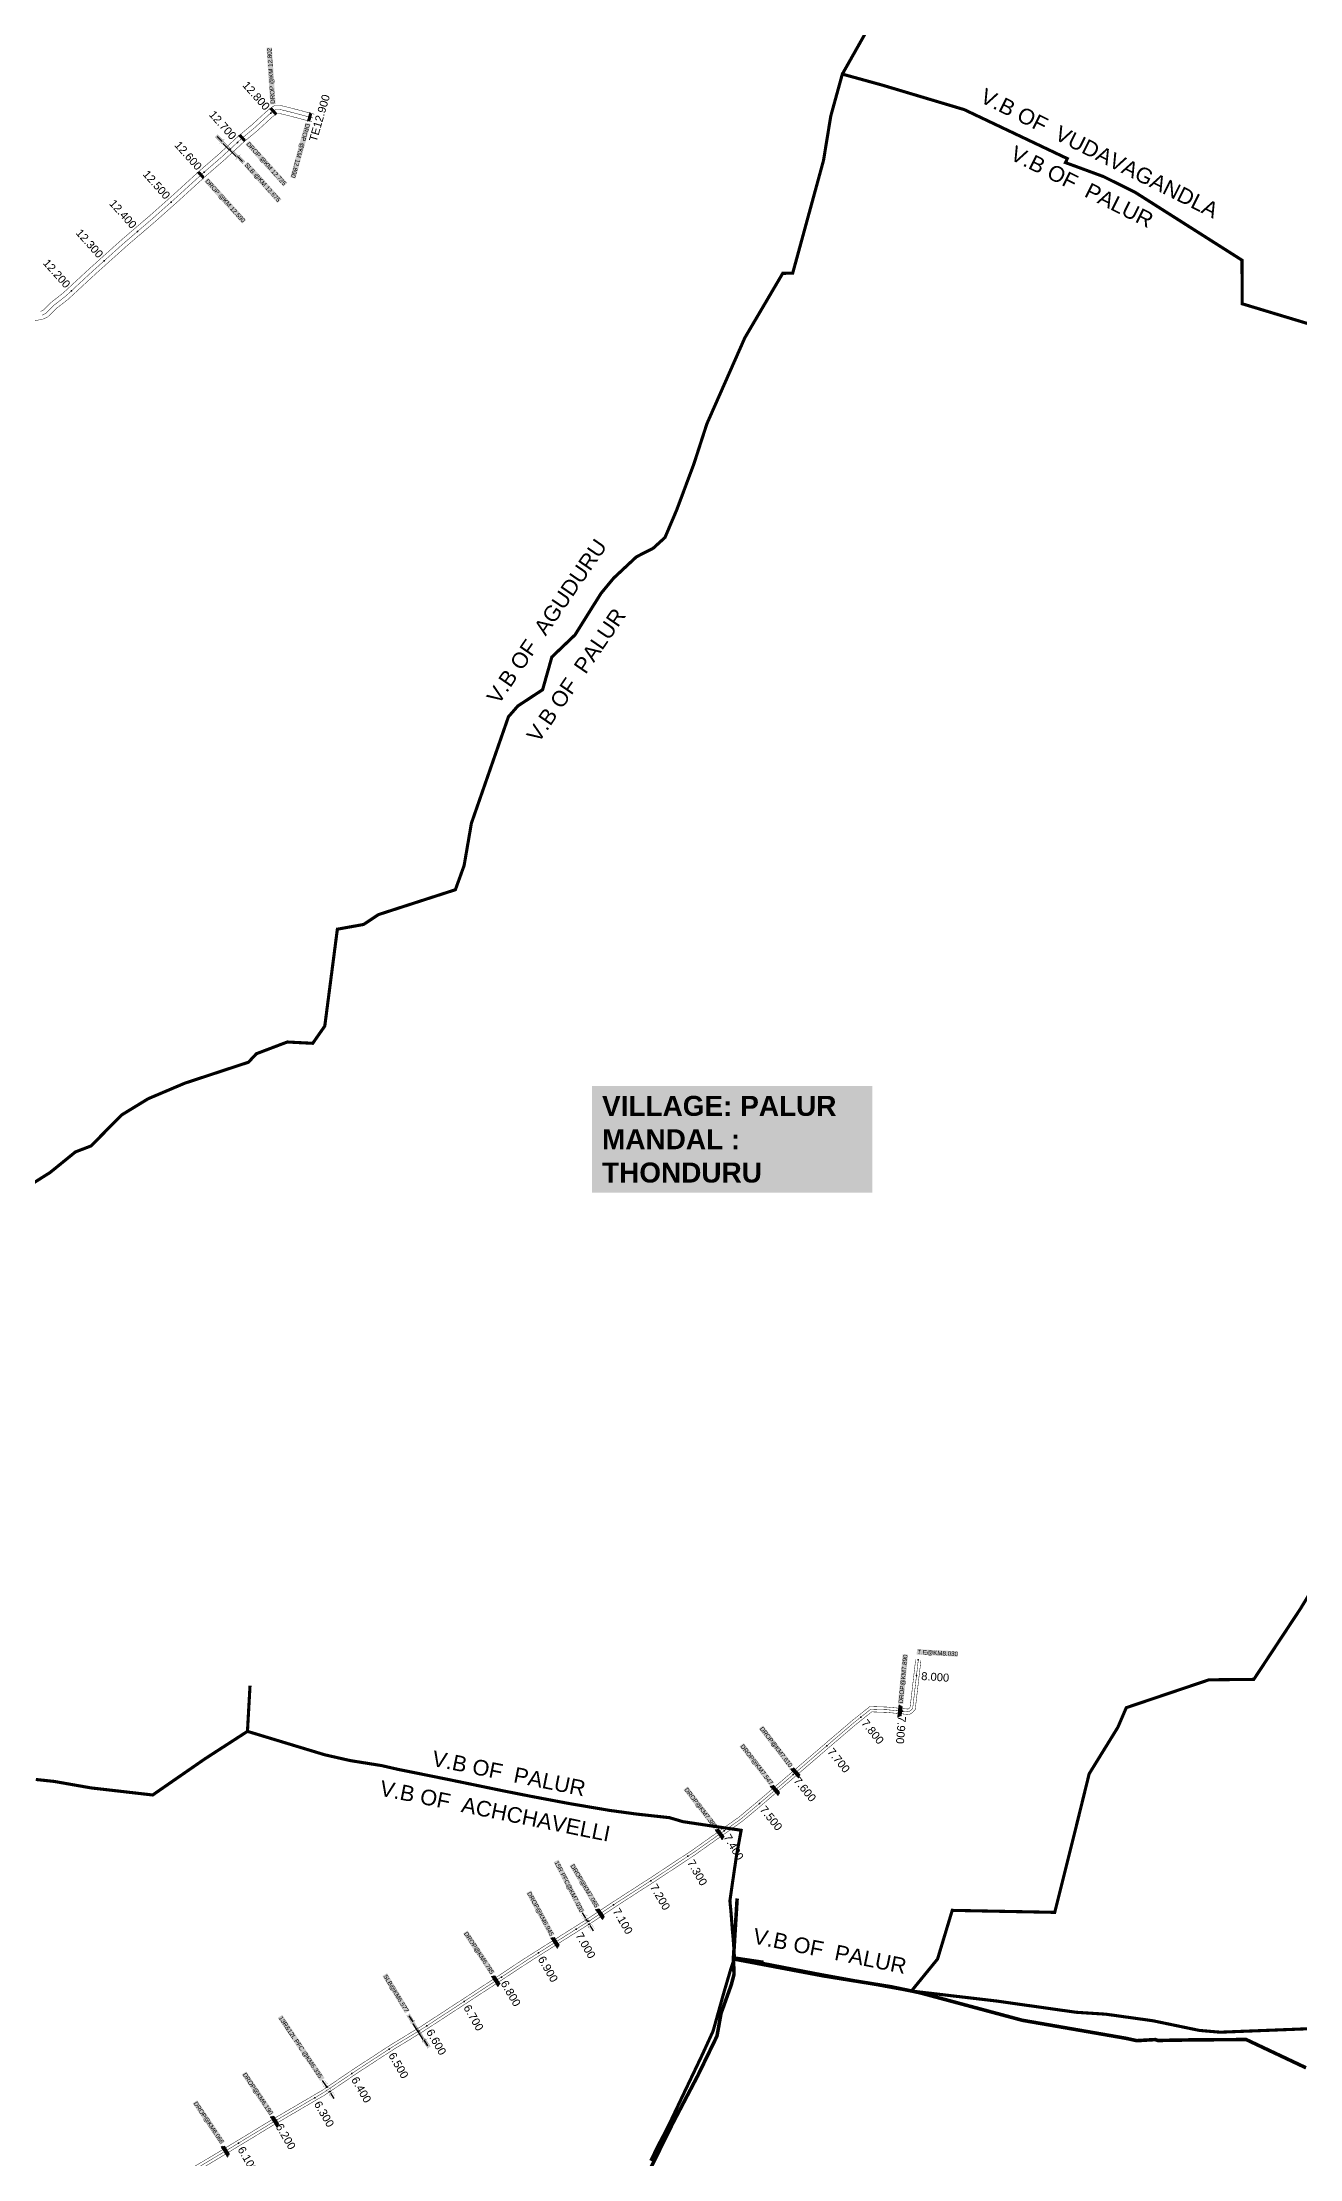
# Model space of a CAD drawing. Header units: inches. Extents: x 174104 to 230935, y 1583276 to 1631460.
# Drawn here: x 208681 to 211510, y 1603101 to 1607862 of the extents above; entities that cross this region are included whole.
import ezdxf
from ezdxf.enums import TextEntityAlignment as Align

# ---------------------------------------------------------------- set-up
doc = ezdxf.new("R2010")
doc.units = ezdxf.units.IN
doc.header["$LTSCALE"] = 15
doc.header["$MEASUREMENT"] = 0
for name, pattern in [('ACAD_ISO02W100', [15, 12, -3]), ('DASHED2', [0.375, 0.25, -0.125]), ('HIDDEN2', [0.1875, 0.125, -0.0625])]:
    doc.linetypes.add(name, pattern=pattern)
for name, color, linetype in [('CANAL1', 7, 'Continuous'), ('CSMark', 72, 'Continuous'), ('STRUCTURE', 5, 'Continuous'), ('TEXT', 1, 'Continuous'), ('text2', 7, 'Continuous'), ('VB', 72, 'Continuous'), ('VILLAGE BOUNDRY', 5, 'Continuous')]:
    doc.layers.add(name, color=color, linetype=linetype)
doc.styles.get("Standard").update_dxf_attribs({"font": 'arial.ttf'})
doc.dimstyles.get("Standard").update_dxf_attribs({"dimtxt": 0.18, "dimasz": 0.18, "dimexe": 0.18, "dimexo": 0.0625, "dimgap": 0.09, "dimtad": 0, "dimtih": 1, "dimtoh": 1, "dimdec": 4, "dimzin": 0, "dimdsep": 46, "dimtxsty": 'Standard', "dimcen": 0.09, "dimadec": 0, "dimazin": 0, "dimtfac": 1, "dimtdec": 4, "dimtofl": 0, "dimtmove": 0, "dimatfit": 3, "dimfxl": 1, "dimtolj": 1, "dimtzin": 0, "dimarcsym": 0})

# ---------------------------------------------------------------- blocks, each defined once
blk = doc.blocks.new('DROP')
h = blk.add_hatch()
h.set_pattern_fill('ANSI31', color=1, scale=10, angle=45)
h.set_pattern_definition([(90, (-324.4107, -25.7687), (-1.25, 0), [])])
h.paths.add_polyline_path([(-9.9, -4.3), (-13.8, 4.1), (13.8, 4.1), (10.2, -4.3)])
at = {"layer": 'STRUCTURE', "color": 5, "const_width": 0.49}
blk.add_lwpolyline([(-9.9, -4.3), (-13.8, 4.1), (13.8, 4.1), (10.2, -4.3), (-9.9, -4.3)], dxfattribs=at)
at = {"layer": 'STRUCTURE', "color": 5}
blk.add_circle((0, 0), 1.33, dxfattribs=at)
blk = doc.blocks.new('SLB')
at = {"layer": 'STRUCTURE'}
h = blk.add_hatch(dxfattribs=at)
h.set_pattern_fill('DOTS', color=6, scale=20, angle=320.37225, style=0)
h.set_pattern_definition([(320.372247934, (-159.4327, -72.9564), (1.2786241598, 0.5641323054), [0, -1.25])])
h.paths.add_polyline_path([(769699.5, 1706871.1), (769699.5, 1706861.1), (769729.1, 1706861.1), (769732.1, 1706863.1), (769792.1, 1706863.1), (769795.1, 1706861.1), (769824.7, 1706861.1), (769824.7, 1706871.1), (769795.1, 1706871.1), (769792.1, 1706869.1), (769732.1, 1706869.1), (769729.1, 1706871.1)])
at = {"layer": 'STRUCTURE', "color": 6, "linetype": 'ACAD_ISO02W100', "ltscale": 0.5, "const_width": 0.5}
for points in [[(769699.5, 1706871.1), (769729.1, 1706871.1)], [(769699.5, 1706861.1), (769729.1, 1706861.1)], [(769795.1, 1706871.1), (769824.7, 1706871.1)], [(769795.1, 1706861.1), (769824.7, 1706861.1)]]:
    blk.add_lwpolyline(points, dxfattribs=at)
at = {"layer": 'STRUCTURE', "color": 6, "const_width": 0.628}
for points in [[(769726.1, 1706877.1), (769726.1, 1706873.1), (769732.1, 1706869.1), (769792.1, 1706869.1), (769798.1, 1706873.1), (769798.1, 1706877.1)], [(769726.1, 1706855.1), (769726.1, 1706859.1), (769732.1, 1706863.1), (769792.1, 1706863.1), (769798.1, 1706859.1), (769798.1, 1706855.1)]]:
    blk.add_lwpolyline(points, dxfattribs=at)
at = {"layer": 'STRUCTURE', "color": 6}
blk.add_lwpolyline([(769732.1, 1706863.1), (769792.1, 1706863.1)], dxfattribs=at)
blk.add_lwpolyline([(769732.1, 1706863.1), (769792.1, 1706863.1)], dxfattribs=at)
at = {"layer": 'STRUCTURE', "color": 0}
blk.add_circle((769762.1, 1706866.1), 1.24, dxfattribs=at)
for points in [[(769703.8, 1706866), (769726.7, 1706866)], [(769818.6, 1706865.8), (769795.7, 1706865.8)]]:
    blk.add_leader(points, dimstyle='Standard', override={"dimasz": 10, "dimgap": 0.09, "dimtad": 0}, dxfattribs=at)
blk = doc.blocks.new('1INLET')
at = {"layer": 'STRUCTURE', "color": 190}
for points, const_width in [([(9.4, 10.1), (9.4, 7.3), (5.2, 4.5), (0, 4.5), (0, 4.5), (0, 4.5), (-5.2, 4.5), (-9.4, 7.3), (-9.4, 10.1)], 0.35), ([(0, -4.5), (0, 4.5)], 1.75), ([(7.3, 5.9), (22.7, 5.9)], 0.35), ([(-9.4, -10.1), (-9.4, -7.3), (-5.2, -4.5), (0, -4.5), (5.2, -4.5), (9.4, -7.3), (9.4, -10.1)], 0.35), ([(7.3, -5.9), (22.7, -5.9)], 0.35)]:
    blk.add_lwpolyline(points, dxfattribs=dict(at, const_width=const_width))
at = {"layer": 'STRUCTURE', "color": 0}
blk.add_circle((0, 0), 1.31, dxfattribs=at)
blk.add_leader([(26, 0.1), (5.6, 0)], dimstyle='Standard', override={"dimasz": 8, "dimgap": 0.09, "dimtad": 0}, dxfattribs=at)
blk = doc.blocks.new('1SLB')
at = {"layer": 'STRUCTURE'}
h = blk.add_hatch(dxfattribs=at)
h.set_pattern_fill('DOTS', color=6, scale=14, angle=320.3722, style=0)
h.set_pattern_definition([(320.372247934, (-538945.0768, -1194857.3203), (0.89503691186, 0.39489261377), [0, -0.875])])
h.paths.add_polyline_path([(-43.8, 3.5), (-43.8, -3.5), (-23.1, -3.5), (-21, -2.1), (21, -2.1), (23.1, -3.5), (43.8, -3.5), (43.8, 3.5), (23.1, 3.5), (21, 2.1), (-21, 2.1), (-23.1, 3.5)])
at = {"layer": 'STRUCTURE', "color": 6, "linetype": 'ACAD_ISO02W100', "ltscale": 0.5, "const_width": 0.35}
for points in [[(-43.8, 3.5), (-23.1, 3.5)], [(23.1, 3.5), (43.8, 3.5)], [(-43.8, -3.5), (-23.1, -3.5)], [(23.1, -3.5), (43.8, -3.5)]]:
    blk.add_lwpolyline(points, dxfattribs=at)
at = {"layer": 'STRUCTURE', "color": 6, "const_width": 0.44}
for points in [[(-25.2, 7.7), (-25.2, 4.9), (-21, 2.1), (21, 2.1), (25.2, 4.9), (25.2, 7.7)], [(-25.2, -7.7), (-25.2, -4.9), (-21, -2.1), (21, -2.1), (25.2, -4.9), (25.2, -7.7)]]:
    blk.add_lwpolyline(points, dxfattribs=at)
at = {"layer": 'STRUCTURE', "color": 6}
blk.add_lwpolyline([(-21, -2.1), (21, -2.1)], dxfattribs=at)
blk.add_lwpolyline([(-21, -2.1), (21, -2.1)], dxfattribs=at)
at = {"layer": 'STRUCTURE', "color": 0}
blk.add_circle((0, 0), 0.871, dxfattribs=at)
for points in [[(-40.8, 0), (-24.8, 0)], [(39.6, -0.2), (23.5, -0.2)]]:
    blk.add_leader(points, dimstyle='Standard', override={"dimasz": 10, "dimgap": 0.09, "dimtad": 0}, dxfattribs=at)

msp = doc.modelspace()

# ---------------------------------------------------------------- linework, layer by layer
at = {"layer": 'CANAL1', "color": 200, "const_width": 1}
for points in [[(208677.76385, 1607256.5482), (208683.15354, 1607259.0554), (208688.62768, 1607264.28147), (208701.60636, 1607277.06328), (208727.98775, 1607297.62331), (208788.4149, 1607353.5495), (208860.88142, 1607418.56561), (208924.71543, 1607473.18545), (208976.33144, 1607519.0873), (209024.76246, 1607563.27244), (209035.57073, 1607573.1612), (209078.77163, 1607610.51955), (209123.05974, 1607651.47468), (209153.03015, 1607676.36182), (209185.72693, 1607706.36399), (209196.09916, 1607714.74825), (209204.74219, 1607719.9463), (209215.80249, 1607719.86094), (209225.87084, 1607717.79202), (209254.57314, 1607710.50039), (209292.97306, 1607700.17)], [(208664.91744, 1607235.56942), (208683.43015, 1607239.3318), (208693.43646, 1607243.9866), (208701.15832, 1607251.35853), (208713.49364, 1607263.50672), (208739.65425, 1607283.89469), (208800.5391, 1607340.2445), (208872.74458, 1607405.02639), (208936.54857, 1607459.62055), (208988.37856, 1607505.7127), (209036.90354, 1607549.98356), (209047.53527, 1607559.7108), (209090.77237, 1607597.10045), (209134.92826, 1607637.93332), (209164.87185, 1607662.79818), (209197.48107, 1607692.72001), (209206.44484, 1607699.96575), (209209.67381, 1607701.9077), (209213.90351, 1607701.87506), (209221.84116, 1607700.24398), (209250.01886, 1607693.08561), (209288.29694, 1607682.788)], [(209002.03417, 1603070.40154), (209083.09995, 1603118.86294), (209192.77235, 1603185.49377), (209310.83398, 1603254.55502), (209386.39326, 1603305.57985), (209467.34088, 1603358.26966), (209530.34814, 1603396.48361), (209598.9201, 1603441.18417), (209690.50895, 1603501.06227), (209766.10001, 1603550.99074), (209829.25033, 1603590.95501), (209911.95692, 1603642.93668), (209966.64114, 1603679.36151), (210055.99989, 1603736.97115), (210143.61057, 1603794.89056), (210207.18974, 1603840.00433), (210248.18509, 1603869.02121), (210285.69913, 1603900.19193), (210370.36521, 1603972.57322), (210454.45138, 1604044.71008), (210502.76704, 1604085.93561), (210543.22886, 1604118.17925), (210581.42924, 1604116.90747), (210628.81165, 1604112.36892), (210631.18753, 1604113.79416), (210633.66992, 1604116.65012), (210646.03967, 1604223.6888)], [(209008.28983, 1603060.16046), (209089.29405, 1603108.58506), (209198.91765, 1603175.18623), (209317.22802, 1603244.39298), (209393.02474, 1603295.57815), (209473.72712, 1603348.10834), (209536.73786, 1603386.32439), (209605.4799, 1603431.13583), (209697.09905, 1603491.03373), (209772.61599, 1603540.91326), (209835.65167, 1603580.80499), (209918.47708, 1603632.86132), (209973.21886, 1603669.32449), (210062.56011, 1603726.92285), (210150.39343, 1603784.98944), (210214.12826, 1603830.21367), (210255.49691, 1603859.49479), (210293.43287, 1603891.01607), (210378.17079, 1603963.45878), (210462.25262, 1604035.59192), (210510.40296, 1604076.67639), (210547.24914, 1604106.03875), (210580.65676, 1604104.92653), (210631.59835, 1604100.04708), (210638.99447, 1604104.48384), (210645.16408, 1604111.58188), (210657.96033, 1604222.3112)]]:
    msp.add_lwpolyline(points, dxfattribs=at)
at = {"layer": 'CANAL1', "color": 1, "linetype": 'HIDDEN2', "ltscale": 4, "const_width": 1}
msp.add_lwpolyline([(208680.597, 1607247.94), (208688.295, 1607251.521), (208694.893, 1607257.82), (208707.55, 1607270.285), (208733.821, 1607290.759), (208794.477, 1607346.897), (208866.813, 1607411.796), (208930.632, 1607466.403), (208982.355, 1607512.4), (209030.833, 1607556.628), (209041.553, 1607566.436), (209084.772, 1607603.81), (209128.994, 1607644.704), (209158.951, 1607669.58), (209191.604, 1607699.542), (209201.272, 1607707.357), (209207.208, 1607710.927), (209214.853, 1607710.868), (209223.856, 1607709.018), (209252.296, 1607701.793), (209290.635, 1607691.479)], dxfattribs=at)
at = {"layer": 'CANAL1', "color": 1, "ltscale": 4, "const_width": 1}
msp.add_lwpolyline([(209005.162, 1603065.281), (209086.197, 1603113.724), (209195.845, 1603180.34), (209314.031, 1603249.474), (209389.709, 1603300.579), (209470.534, 1603353.189), (209533.543, 1603391.404), (209602.2, 1603436.16), (209693.804, 1603496.048), (209769.358, 1603545.952), (209832.451, 1603585.88), (209915.217, 1603637.899), (209969.93, 1603674.343), (210059.28, 1603731.947), (210147.002, 1603789.94), (210210.659, 1603835.109), (210251.841, 1603864.258), (210289.566, 1603895.604), (210374.268, 1603968.016), (210458.352, 1604040.151), (210506.585, 1604081.306), (210545.239, 1604112.109), (210581.043, 1604110.917), (210630.205, 1604106.208), (210635.091, 1604109.139), (210639.417, 1604114.116), (210647.91906, 1604187.68652)], dxfattribs=at)
at = {"layer": 'CANAL1', "color": 1, "linetype": 'HIDDEN2', "ltscale": 4}
msp.add_lwpolyline([(210647.91906, 1604187.68652, 1, 1, 0), (210652, 1604223, 0, 0, 0)], format="xyseb", dxfattribs=at)
at = {"layer": 'text2', "color": 3}
for p in [(209201, 1607707), (209282.64379, 1607693.62881, 2), (209103.66485, 1607621.28104, 1), (209131, 1607647), (209038.45207, 1607563.59888, 1)]:
    msp.add_point(p, dxfattribs=at)
at = {"layer": 'text2', "color": 2, "linetype": 'Continuous'}
for p in [(209195.5197, 1607702.70721), (209120.24609, 1607636.61443), (209045.52364, 1607569.86965), (208971.29245, 1607502.56213), (208895.83821, 1607436.63155), (208820.66065, 1607370.38866), (208746.75225, 1607302.72705), (210652, 1604223, 72), (210610.71977, 1604108.0744), (210376.32723, 1603969.7826), (210330.5267, 1603930.62143), (210206, 1603832, 68), (209907, 1603636, 65), (209910, 1603635, 66), (209936.81317, 1603652.28408), (209834, 1603592, 64), (209700, 1603506, 63), (209527.84935, 1603387.95079), (209321, 1603263, 61), (209203, 1603190, 60), (209092, 1603122, 59)]:
    msp.add_point(p, dxfattribs=at)
at = {"layer": 'text2', "color": 3, "linetype": 'Continuous'}
for p in [(210647.91905, 1604187.68649), (210522.99972, 1604094.38673), (210616.6193, 1604107.50931), (210446.50739, 1604029.9896), (210370.60443, 1603964.884), (210294.59471, 1603899.90306), (210215.65304, 1603838.64383), (210133.79899, 1603781.21149), (210050.31319, 1603726.16609), (209966.30166, 1603671.92618), (209882.51885, 1603617.34799), (209797.92037, 1603564.02751), (209714.1209, 1603509.46747), (209630.48396, 1603454.65122), (209546.73608, 1603400.00428), (209461.68439, 1603347.42868), (209378.00713, 1603292.67678), (209294.34847, 1603237.96052), (209208.03173, 1603187.46874), (209122.44773, 1603135.74792)]:
    msp.add_point(p, dxfattribs=at)
at = {"layer": 'VILLAGE BOUNDRY', "linetype": 'HIDDEN2', "ltscale": 20, "const_width": 7}
for points in [[(210481.1466, 1607790.34824), (210600.94848, 1608002.65596)], [(208641.20107, 1605283.16067), (208698.59629, 1605319.18225), (208755.85291, 1605365.6762), (208791.07351, 1605379.18739), (208827.57685, 1605416.24517), (208859.48518, 1605448.63817), (208919.64154, 1605485.42802), (209001.8661, 1605520.30405), (209145.14841, 1605567.48885), (209163.03445, 1605586.61667), (209232.41314, 1605612.96533), (209289.77912, 1605610.08733), (209316.83347, 1605648.88591), (209323.15617, 1605697.5611), (209339.09826, 1605820.29086), (209345.13405, 1605866.75727), (209404.01621, 1605877.35127), (209437.68591, 1605899.61416), (209517.65193, 1605925.46842), (209610.64054, 1605955.53311), (209630.25566, 1606009.93734), (209646.69377, 1606105.11101), (209659.78744, 1606142.75516), (209705.20524, 1606273.33075), (209730.01739, 1606344.66536), (209751.13364, 1606368.86748), (209785.50915, 1606391.46335), (209806.88029, 1606405.51113), (209827.65353, 1606479.05612), (209879.74471, 1606528.80335), (209938.46518, 1606622.57857), (209966.89771, 1606656.75069), (210017.86082, 1606704.39079), (210055.78254, 1606723.82792), (210082.20172, 1606747.97799), (210108.43404, 1606809.70972), (210147.17087, 1606913.3757), (210176.44458, 1607003.75361), (210221.91903, 1607106.81455), (210261.78844, 1607197.17251), (210328.39757, 1607310.46445), (210347.08372, 1607342.24674), (210369.42578, 1607342.39203), (210403.7616, 1607468.01286), (210438.79074, 1607596.17025), (210455.17484, 1607696.13068), (210481.1466, 1607790.34824), (210570.24313, 1607765.78813), (210755.39801, 1607710.42728), (210987.31811, 1607600.27322), (210983.06273, 1607591.31388), (211019.56229, 1607577.87595), (211068.83541, 1607559.73523), (211140.91849, 1607523.73451), (211255.39729, 1607451.02584), (211380.16944, 1607371.77958), (211380.73471, 1607273.64204), (211542.43561, 1607224.80645)], [(211831.98537, 1604875.40018), (211789.85204, 1604802.58279), (211662.52922, 1604582.53573), (211587.83699, 1604463.03196), (211511.6419, 1604337.98582), (211406.79838, 1604179.17568), (211305.80864, 1604178.16767), (211119.86865, 1604115.49685), (211100.92774, 1604071.29977), (211036.43368, 1603966.77004), (211002.0703, 1603827.32567), (210958.95815, 1603655.06112), (210728.40478, 1603659.5308), (210695.32391, 1603550.0798), (210636.58573, 1603478.03203), (210427.86693, 1603516.12511), (210238.58404, 1603552.71813)], [(208666.7997, 1603954.00513), (208708.01019, 1603949.60945), (208790.79879, 1603935.03207), (208929.69747, 1603919.07514), (209047.15723, 1604000.34246), (209142.88197, 1604062.23751), (209148.65458, 1604164.98024), (209142.88197, 1604062.23751), (209236.52315, 1604033.83651), (209316.48715, 1604009.58373), (209373.98887, 1603996.48707), (209444.67371, 1603985.21607), (209480.2696, 1603977.02013), (209592.93446, 1603954.30728), (209718.15263, 1603928.41987), (209780.44665, 1603916.11791), (209865.10816, 1603900.12934), (209957.77007, 1603884.39961), (210017.49411, 1603876.25746), (210092.20737, 1603868.05691), (210122.53319, 1603859.08444), (210179.03497, 1603850.58023), (210253.49887, 1603839.71893), (210242.68879, 1603780.54624), (210233.80524, 1603720.07795), (210228.22095, 1603681.33511), (210230.95699, 1603651.97241), (210233.60186, 1603616.48186), (210235.76713, 1603592.75032), (210237.62481, 1603566.35002), (210238.58404, 1603552.71813), (210304.08885, 1603543.00201), (210238.58404, 1603552.71813), (210229.32749, 1603524.60724), (210214.32618, 1603473.56931), (210190.34142, 1603387.86082), (210165.52131, 1603333.68489), (210121.29229, 1603240.97108), (210097.01502, 1603189.87547), (210084.54689, 1603164.22148), (210065.62176, 1603128.40036), (210050.13059, 1603096.27089)], [(211540.70705, 1603393.67004), (211334.66168, 1603385.5951), (211326.36438, 1603385.85623), (211284.19463, 1603389.47671), (211180.15629, 1603411.13733), (211074.3628, 1603425.91898), (211006.63751, 1603430.31724), (210827.00224, 1603455.72681), (210636.58573, 1603478.03203)]]:
    msp.add_lwpolyline(points, dxfattribs=at)
at = {"layer": 'VILLAGE BOUNDRY', "linetype": 'DASHED2', "ltscale": 8, "const_width": 8}
for points in [[(210244.50058, 1603686.23977), (210236.10014, 1603550.35525), (210436.95353, 1603512.45972), (210591.33721, 1603487.58144), (210654.94587, 1603474.34032), (210885.8986, 1603412.27321), (211118.43065, 1603371.8587), (211143.60734, 1603366.41342), (211184.7861, 1603368.8548), (211190.89168, 1603366.83076), (211276.99653, 1603368.3355), (211389.6652, 1603368.89712), (211524.23889, 1603305.37305)], [(209990.88921, 1602959.88632), (210099.77617, 1603180.77255), (210156.3716, 1603288.5908), (210199.10973, 1603376.63125), (210208.30052, 1603427.78486), (210231.47708, 1603492.60393), (210237.52104, 1603516.07572), (210236.10014, 1603550.35525)]]:
    msp.add_lwpolyline(points, dxfattribs=at)

# ---------------------------------------------------------------- block references
at = {"xscale": 0.7, "yscale": 0.7, "zscale": 0.7}
for p, rotation in [((209201, 1607707), 132.9078944169221), ((209282.64379, 1607693.62881, 2), 73.06092444756906), ((209131, 1607647), 132.9078944169221), ((209038.45207, 1607563.59888, 1), 132.9078944169221)]:
    msp.add_blockref('DROP', p, dxfattribs=dict(at, rotation=rotation))
at = {"layer": 'STRUCTURE', "color": 0, "xscale": 0.7, "yscale": 0.7, "zscale": 0.7, "rotation": 315.8136172076049}
msp.add_blockref('SLB', (-1010054.59411, 1126418.14814, 1), dxfattribs=at)
at = {"layer": 'text2', "color": 3, "linetype": 'Continuous'}
for name, p, rotation in [('DROP', (210610.76622, 1604108.06995), 84.0017143704001), ('DROP', (210376.32723, 1603969.7826), 131.6410785303888), ('DROP', (210330.5267, 1603930.62143), 131.3356358232424), ('DROP', (210206, 1603832, 68), 125.9299723714767), ('DROP', (209936.81317, 1603652.28408), 123.5147207160074), ('DROP', (209835.81793, 1603587.99614), 121.6062825047828), ('DROP', (209702.26967, 1603501.63964), 121.6062825047828), ('1SLB', (209527.84935, 1603387.95079), 302.4270867697862), ('DROP', (209204.92184, 1603185.64958), 122.4270867697861), ('DROP', (209093.83344, 1603118.36347), 122.1554698807097)]:
    msp.add_blockref(name, p, dxfattribs=dict(at, rotation=rotation))
at = {"layer": 'text2', "color": 3, "linetype": 'Continuous', "xscale": 0.7, "yscale": 0.7, "zscale": 0.7}
for p, rotation in [((209905.29651, 1603638.75056), 121.5740438972557), ((209911.6821, 1603628.59063), 302.4592805056667), ((209321.50965, 1603261.76425), 124.236772533028), ((209328.22534, 1603251.81942), 303.1911588454607)]:
    msp.add_blockref('1INLET', p, dxfattribs=dict(at, rotation=rotation))

# ---------------------------------------------------------------- texts
at = {"layer": 'CSMark', "color": 1}
for s, rotation, p in [('12.800', 311.72299938, (209137.07917, 1607770.44185)), ('12.700', 311.72299938, (209061.80555, 1607704.34907)), ('TE12.900', 73.76894305, (209289.6573, 1607639.15002)), ('12.600', 311.72299938, (208984.1569, 1607635.71965, 1)), ('12.500', 311.72299938, (208912.85191, 1607570.29677)), ('12.400', 311.72299938, (208837.39767, 1607504.36619)), ('12.300', 311.72299938, (208762.22011, 1607438.1233)), ('12.200', 311.72299938, (208688.31171, 1607370.46169)), ('8.000', 356.2286322, (210658.68555, 1604186.82236)), ('7.800', 308.97806944, (210529.67337, 1604085.89402)), ('7.900', 265.405047, (210615.6005, 1604096.75637)), ('7.700', 308.97806944, (210453.18104, 1604021.49689)), ('7.600', 308.97806944, (210377.27808, 1603956.39129)), ('7.500', 308.97806944, (210301.26836, 1603891.41035)), ('7.400', 300.15144363, (210220.94449, 1603829.22766)), ('7.300', 300.15144363, (210139.09044, 1603771.79532)), ('7.200', 300.15144363, (210055.60465, 1603716.74992)), ('7.100', 300.15144363, (209971.59311, 1603662.51001)), ('7.000', 300.15144363, (209887.81031, 1603607.93182)), ('6.900', 300.15144363, (209803.21183, 1603554.61134)), ('6.800', 300.15144363, (209719.41236, 1603500.0513)), ('6.700', 300.15144363, (209635.77542, 1603445.23505)), ('6.600', 300.15144363, (209552.02754, 1603390.58811)), ('6.500', 300.15144363, (209466.97584, 1603338.01251)), ('6.400', 300.15144363, (209383.29859, 1603283.26061)), ('6.300', 300.15144363, (209299.63992, 1603228.54435)), ('6.200', 300.15144363, (209213.32318, 1603178.05257)), ('6.100', 300.15144363, (209127.73919, 1603126.33175))]:
    msp.add_text(s, height=18, rotation=rotation, dxfattribs=at).set_placement(p, align=Align.MIDDLE_LEFT)
at = {"layer": 'STRUCTURE', "color": 5, "char_height": 10, "attachment_point": 1, "bg_fill": 1, "box_fill_scale": 1.1, "bg_fill_color": 7, "bg_fill_true_color": 16777215, "bg_fill_transparency": 0}
for s, insert, width, rotation in [('DROP @KM 12.802', (209195.07962, 1607723.27112, -1), 125.5297408, 93.7637101), ('DROP @KM 12.890', (209283.56952, 1607677.38589), 125.5297408, 254.53017843), ('DROP @KM 12.725', (209147.10778, 1607638.94497, -1), 125.5297408, 312.01711108), ('SLB @KM 12.675', (209143.20223, 1607591.69324), 111.573397, 312.01711108), ('DROP @KM 12.590', (209054.55985, 1607555.54385), 125.5297408, 312.01711108), ('DROP@KM7.890', (210607.33478, 1604125.47644), 109.8885402, 84.52859481), ('T.E@KM8.030', (210650.01067, 1604246.05869), 90.3926459, 356.95973944), ('DROP@KM7.610', (210302.50507, 1604073.96166), 109.8885402, 307.53784481), ('DROP@KM7.547', (210259.04009, 1604034.3873), 109.9226467, 307.53784481), ('DROP@KM7.385', (210133.05838, 1603936.84434), 109.9976808, 307.53784481), ('15R PFC@KM7.030', (209842.18658, 1603771.97343), 126.9758527, 297.00369754), ('DROP@KM7.065', (209877.47556, 1603764.6681), 109.9976808, 300.71096826), ('DROP@KM6.945', (209780.41093, 1603702.78311), 109.9976808, 298.22869502), ('DROP@KM6.785', (209637.66098, 1603612.69569), 109.9976808, 303.43419292), ('SLB@KM6.577', (209456.5793, 1603516.70382), 95.9663029, 301.16663327), ('13R&12L PFC @KM6.335', (209220.90821, 1603422.85645), 168.988131, 303.84539017), ('DROP@KM6.190', (209139.8086, 1603295.61994), 109.8885402, 303.84539017), ('DROP@KM6.066', (209029.34203, 1603230.7512), 109.9158254, 303.84539017)]:
    msp.add_mtext(s, dxfattribs=dict(at, insert=insert, width=width, rotation=rotation))
at = {"layer": 'TEXT', "insert": (209940.56929, 1605491.85914), "char_height": 45, "width": 585.4052917, "attachment_point": 1, "bg_fill": 1, "box_fill_scale": 1.5, "bg_fill_color": 50, "bg_fill_transparency": 0}
msp.add_mtext('{\\fArial|b1|i0|c0|p34;\\C5;VILLAGE: PALUR\\PMANDAL : THONDURU}', dxfattribs=at)
at = {"layer": 'VB', "color": 1}
for s, rotation, p in [('V.B OF  VUDAVAGANDLA ', 333.4127606, (210796.06808, 1607744.49806)), ('V.B OF  PALUR ', 333.4127606, (210863.6321, 1607615.57501)), ('V.B OF  AGUDURU', 55.58071312, (209693.34651, 1606380.0523)), ('V.B OF  PALUR', 55.58071312, (209783.25785, 1606293.77742)), ('V.B OF  PALUR ', 348.57898531, (209559.18794, 1604002.38362)), ('V.B OF  ACHCHAVELLI ', 348.57898531, (209441.6874, 1603935.41298)), ('V.B OF  PALUR ', 348.57898531, (210281.22284, 1603602.8711))]:
    msp.add_text(s, height=35, rotation=rotation, dxfattribs=at).set_placement(p, align=Align.MIDDLE_LEFT)

doc.saveas('drawing.dxf')
